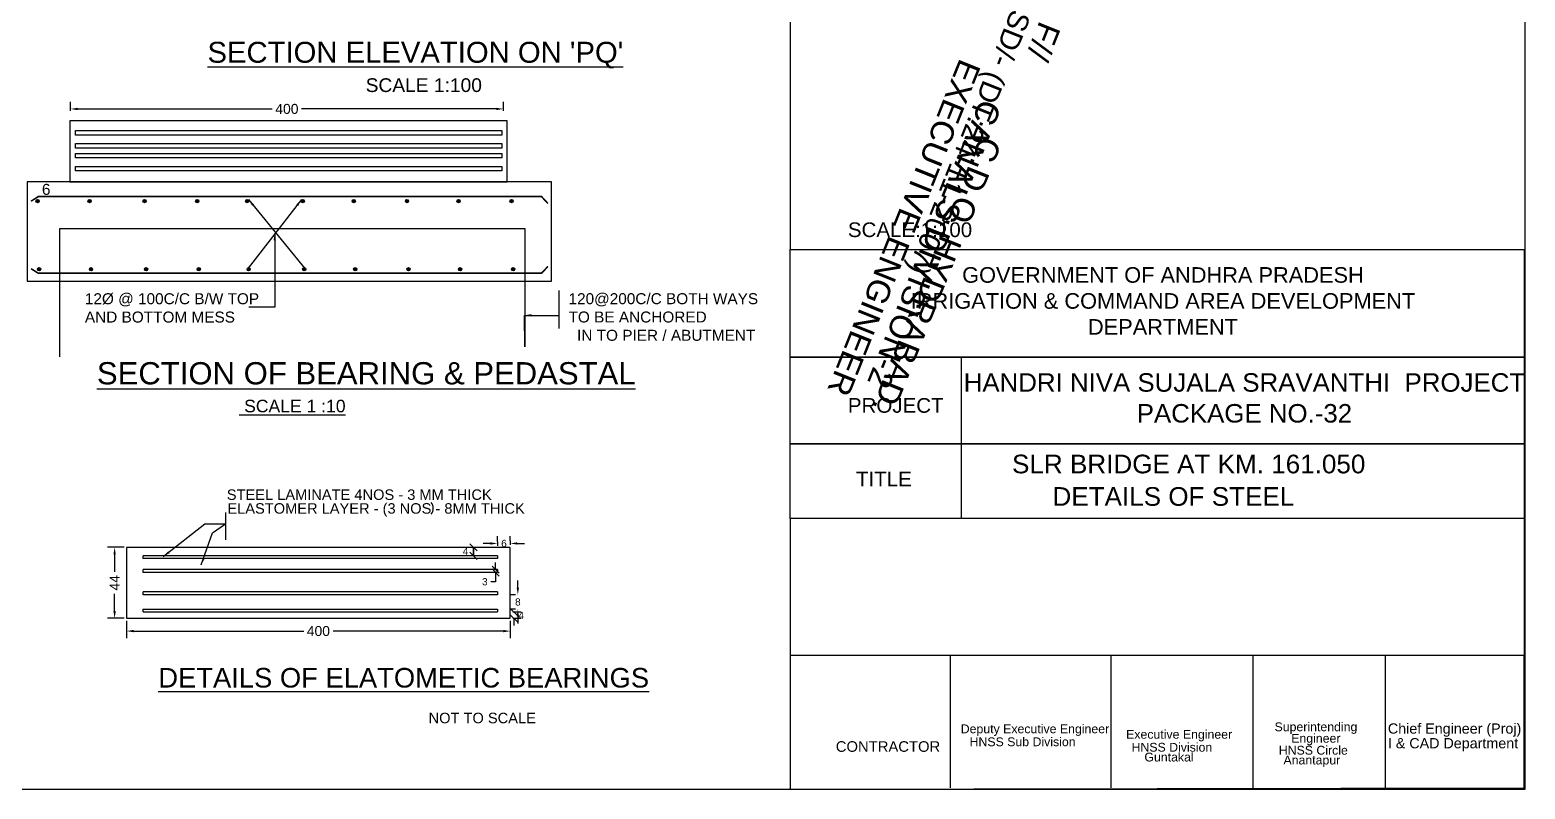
# Model space of a CAD drawing. Header units: inches. Extents: x 20242.6 to 20339.4, y 17527.6 to 17591.9.
# Drawn here: x 20301.82 to 20339.44, y 17527.63 to 17546.74 of the extents above; entities that cross this region are included whole.
import ezdxf

# ---------------------------------------------------------------- set-up
doc = ezdxf.new("R2010")
doc.units = ezdxf.units.IN
doc.header["$MEASUREMENT"] = 0
for name, color, linetype in [('DIMENSION', 255, 'Continuous'), ('DRAWING', 2, 'Continuous'), ('HATCH', 7, 'Continuous'), ('TEXT', 255, 'Continuous'), ('TXT @ 1', 7, 'Continuous')]:
    doc.layers.add(name, color=color, linetype=linetype)
doc.styles.add('Notes', font='arial.ttf', dxfattribs={"height": 0.1})
doc.styles.get("Standard").update_dxf_attribs({"font": 'arial.ttf'})
doc.dimstyles.get("Standard").update_dxf_attribs({"dimtxt": 0.18, "dimasz": 0.18, "dimexe": 0.18, "dimexo": 0.0625, "dimgap": 0.09, "dimtad": 0, "dimtih": 1, "dimtoh": 1, "dimdec": 4, "dimzin": 0, "dimdsep": 46, "dimtxsty": 'Standard', "dimcen": 0.09, "dimadec": 0, "dimazin": 0, "dimtfac": 1, "dimtdec": 4, "dimtofl": 0, "dimtmove": 0, "dimatfit": 3, "dimfxl": 1, "dimtolj": 1, "dimtzin": 0, "dimarcsym": 0})

# ---------------------------------------------------------------- blocks, each defined once
blk = doc.blocks.new('*D129')
at = {"layer": 'Defpoints', "color": 0, "transparency": 16777216}
for p in [(20302.843, 17544.641), (20313.735, 17544.748), (20313.735, 17544.641)]:
    blk.add_point(p, dxfattribs=at)
at = {"layer": 'DIMENSION', "color": 0, "lineweight": -2, "transparency": 16777216}
for p, q in [((20302.843, 17544.703), (20302.843, 17544.928)), ((20313.735, 17544.703), (20313.735, 17544.928)), ((20303.023, 17544.748), (20307.919, 17544.748)), ((20313.555, 17544.748), (20308.66, 17544.748))]:
    blk.add_line(p, q, dxfattribs=at)
at = {"layer": 'DIMENSION', "color": 0, "transparency": 16777216}
for points in [[(20303.023, 17544.778), (20303.023, 17544.718), (20302.843, 17544.748)], [(20313.555, 17544.778), (20313.555, 17544.718), (20313.735, 17544.748)]]:
    blk.add_solid(points, dxfattribs=at)
at = {"layer": 'DIMENSION', "color": 0, "transparency": 16777216, "insert": (20308.289, 17544.748), "char_height": 0.25, "attachment_point": 5}
blk.add_mtext('\\A1;400', dxfattribs=at)
blk = doc.blocks.new('*D135')
at = {"layer": 'Defpoints', "color": 0, "transparency": 16777216}
for p in [(20304.254, 17533.717), (20303.955, 17531.931), (20304.254, 17531.931)]:
    blk.add_point(p, dxfattribs=at)
at = {"layer": 'DIMENSION', "color": 0, "lineweight": -2, "transparency": 16777216}
for p, q in [((20304.191, 17533.717), (20303.775, 17533.717)), ((20303.955, 17533.537), (20303.955, 17533.097)), ((20303.955, 17532.111), (20303.955, 17532.55)), ((20304.191, 17531.931), (20303.775, 17531.931))]:
    blk.add_line(p, q, dxfattribs=at)
at = {"layer": 'DIMENSION', "color": 0, "transparency": 16777216}
for points in [[(20303.925, 17533.537), (20303.985, 17533.537), (20303.955, 17533.717)], [(20303.925, 17532.111), (20303.985, 17532.111), (20303.955, 17531.931)]]:
    blk.add_solid(points, dxfattribs=at)
at = {"layer": 'DIMENSION', "color": 0, "transparency": 16777216, "insert": (20303.955, 17532.824), "char_height": 0.25, "attachment_point": 5, "rotation": 90}
blk.add_mtext('\\A1;44', dxfattribs=at)
blk = doc.blocks.new('*D136')
at = {"layer": 'Defpoints', "color": 0, "transparency": 16777216}
for p in [(20304.254, 17531.931), (20313.911, 17531.931), (20313.911, 17531.609)]:
    blk.add_point(p, dxfattribs=at)
at = {"layer": 'DIMENSION', "color": 0, "lineweight": -2, "transparency": 16777216}
for p, q in [((20304.254, 17531.868), (20304.254, 17531.429)), ((20313.911, 17531.868), (20313.911, 17531.429)), ((20304.434, 17531.609), (20308.712, 17531.609)), ((20313.731, 17531.609), (20309.453, 17531.609))]:
    blk.add_line(p, q, dxfattribs=at)
at = {"layer": 'DIMENSION', "color": 0, "transparency": 16777216}
for points in [[(20304.434, 17531.639), (20304.434, 17531.579), (20304.254, 17531.609)], [(20313.731, 17531.639), (20313.731, 17531.579), (20313.911, 17531.609)]]:
    blk.add_solid(points, dxfattribs=at)
at = {"layer": 'DIMENSION', "color": 0, "transparency": 16777216, "insert": (20309.082, 17531.609), "char_height": 0.25, "attachment_point": 5}
blk.add_mtext('\\A1;400', dxfattribs=at)
blk = doc.blocks.new('_Oblique')
at = {"color": 0, "linetype": 'ByBlock', "lineweight": -2}
blk.add_line((-0.5, -0.5), (0.5, 0.5), dxfattribs=at)
blk = doc.blocks.new('*D133')
at = {"layer": 'Defpoints', "color": 0, "transparency": 16777216}
for p in [(20314.1, 17532.525), (20314.1, 17532.525), (20314.1, 17532.158)]:
    blk.add_point(p, dxfattribs=at)
at = {"layer": 'DIMENSION', "color": 0, "lineweight": -2, "transparency": 16777216}
for p, q in [((20314.1, 17532.705), (20314.1, 17532.885)), ((20314.038, 17532.525), (20313.92, 17532.525)), ((20314.038, 17532.158), (20313.92, 17532.158)), ((20314.1, 17531.978), (20314.1, 17531.798))]:
    blk.add_line(p, q, dxfattribs=at)
at = {"layer": 'DIMENSION', "color": 0, "transparency": 16777216}
for points in [[(20314.07, 17532.705), (20314.13, 17532.705), (20314.1, 17532.525)], [(20314.07, 17531.978), (20314.13, 17531.978), (20314.1, 17532.158)]]:
    blk.add_solid(points, dxfattribs=at)
at = {"layer": 'DIMENSION', "color": 0, "transparency": 16777216, "insert": (20314.1, 17532.341), "char_height": 0.18, "attachment_point": 5}
blk.add_mtext('\\A1;8', dxfattribs=at)
blk = doc.blocks.new('*D134')
at = {"layer": 'Defpoints', "color": 0, "transparency": 16777216}
for p in [(20313.591, 17533.791), (20313.911, 17533.814), (20313.911, 17533.814)]:
    blk.add_point(p, dxfattribs=at)
at = {"layer": 'DIMENSION', "color": 0, "lineweight": -2, "transparency": 16777216}
for p, q in [((20313.591, 17533.853), (20313.591, 17533.994)), ((20313.911, 17533.877), (20313.911, 17533.994)), ((20313.411, 17533.814), (20313.231, 17533.814)), ((20314.091, 17533.814), (20314.271, 17533.814))]:
    blk.add_line(p, q, dxfattribs=at)
at = {"layer": 'DIMENSION', "color": 0, "transparency": 16777216}
for points in [[(20313.411, 17533.844), (20313.411, 17533.784), (20313.591, 17533.814)], [(20314.091, 17533.844), (20314.091, 17533.784), (20313.911, 17533.814)]]:
    blk.add_solid(points, dxfattribs=at)
at = {"layer": 'DIMENSION', "color": 0, "transparency": 16777216, "insert": (20313.751, 17533.814), "char_height": 0.18, "attachment_point": 5}
blk.add_mtext('\\A1;6', dxfattribs=at)

msp = doc.modelspace()

# ---------------------------------------------------------------- hatches: boundary and pattern name
at = {"layer": 'HATCH'}
for points in [[(20302.05661, 17542.42948, 1), (20301.97491, 17542.42948, 1)], [(20303.36411, 17542.42948, 1), (20303.2824, 17542.42948, 1)], [(20304.74968, 17542.42948, 1), (20304.66798, 17542.42948, 1)], [(20306.07402, 17542.42948, 1), (20305.99231, 17542.42948, 1)], [(20307.33047, 17542.42948, 1), (20307.24877, 17542.42948, 1)], [(20308.7289, 17542.42948, 1), (20308.64719, 17542.42948, 1)], [(20310.01247, 17542.42948, 1), (20309.93076, 17542.42948, 1)], [(20311.35171, 17542.42948, 1), (20311.27, 17542.42948, 1)], [(20312.65015, 17542.42948, 1), (20312.56845, 17542.42948, 1)], [(20313.98254, 17542.42948, 1), (20313.90084, 17542.42948, 1)], [(20302.09434, 17540.71349, 1), (20302.01263, 17540.71349, 1)], [(20303.40183, 17540.71349, 1), (20303.32013, 17540.71349, 1)], [(20304.78741, 17540.71349, 1), (20304.7057, 17540.71349, 1)], [(20306.11175, 17540.71349, 1), (20306.03004, 17540.71349, 1)], [(20307.3682, 17540.71349, 1), (20307.2865, 17540.71349, 1)], [(20308.76662, 17540.71349, 1), (20308.68492, 17540.71349, 1)], [(20310.05019, 17540.71349, 1), (20309.96849, 17540.71349, 1)], [(20311.38944, 17540.71349, 1), (20311.30773, 17540.71349, 1)], [(20312.68788, 17540.71349, 1), (20312.60617, 17540.71349, 1)], [(20314.02027, 17540.71349, 1), (20313.93856, 17540.71349, 1)]]:
    msp.add_hatch(color=256, dxfattribs=at).paths.add_polyline_path(points)

# ---------------------------------------------------------------- linework, layer by layer
at = {"layer": 'DIMENSION'}
for p, q in [((20312.92041, 17533.71666), (20312.8028, 17533.71666)), ((20312.9828, 17533.50303), (20312.9828, 17533.71666)), ((20312.92041, 17533.50303), (20312.8028, 17533.50303)), ((20313.52683, 17533.15652), (20313.36022, 17533.15652)), ((20313.54022, 17533.15652), (20313.54022, 17533.33652)), ((20313.52683, 17533.08365), (20313.36022, 17533.08365)), ((20313.54022, 17532.84988), (20313.41854, 17532.84988)), ((20313.54022, 17533.08365), (20313.54022, 17532.84988)), ((20313.97341, 17532.08944), (20314.18101, 17532.08944)), ((20313.97341, 17531.93099), (20314.18101, 17531.93099)), ((20314.00101, 17531.93099), (20314.00101, 17531.75099))]:
    msp.add_line(p, q, dxfattribs=at)
for points in [[(20302.57221, 17538.5101), (20302.57221, 17541.73972), (20314.27711, 17541.73972), (20314.27711, 17538.76561), (20314.27145, 17539.5541)], [(20315.13204, 17540.18059), (20315.13204, 17539.22202)], [(20306.74608, 17534.59145), (20306.74608, 17533.9085)], [(20312.98291, 17533.71666), (20312.98291, 17533.50303)], [(20313.59088, 17533.85312), (20313.59088, 17533.75401)], [(20313.91091, 17533.87651), (20313.91091, 17533.777)]]:
    msp.add_lwpolyline(points, dxfattribs=at)
at = {"layer": 'DIMENSION', "ltscale": 0.02}
for points in [[(20320.94995, 17541.2126), (20339.42091, 17541.2126), (20339.42091, 17538.49899), (20320.94995, 17538.49899)], [(20320.94995, 17538.49899), (20339.42091, 17538.49899), (20339.42091, 17536.31969), (20320.94995, 17536.31969)], [(20320.94995, 17538.49899), (20325.25367, 17538.49899), (20325.25367, 17534.43969), (20320.94995, 17534.43969)], [(20320.94995, 17536.31969), (20339.42091, 17536.31969), (20339.42091, 17534.43969), (20320.94995, 17534.43969)], [(20320.94995, 17527.63281), (20339.42091, 17527.66677), (20339.42091, 17530.9956), (20320.94995, 17530.9956)]]:
    msp.add_lwpolyline(points, close=True, dxfattribs=at)
for points in [[(20339.42091, 17535.53275), (20339.42091, 17530.9956)], [(20320.94995, 17534.43969), (20320.94995, 17530.9956)], [(20324.98061, 17530.9956), (20324.98061, 17527.66677)], [(20329.02127, 17530.9956), (20329.02127, 17527.66677)], [(20332.59518, 17530.9956), (20332.59518, 17527.66677)], [(20335.92126, 17530.9956), (20335.92126, 17527.66677)]]:
    msp.add_lwpolyline(points, dxfattribs=at)
at = {"layer": 'DRAWING'}
for p, q in [((20313.59088, 17533.43492), (20304.66563, 17533.43492)), ((20304.66563, 17532.15754), (20313.59088, 17532.15754))]:
    msp.add_line(p, q, dxfattribs=at)
for points in [[(20339.4431, 17591.91388), (20242.62044, 17591.91388), (20242.62044, 17527.63281), (20339.4431, 17527.63281)], [(20302.82371, 17542.91054), (20313.83469, 17542.91054), (20313.83469, 17544.45058), (20302.82371, 17544.45058), (20302.82371, 17542.91054)], [(20302.96944, 17544.20332), (20313.6932, 17544.20332), (20313.6932, 17544.0924), (20302.96944, 17544.0924)], [(20302.96944, 17543.87647), (20313.6932, 17543.87647), (20313.6932, 17543.76555), (20302.96944, 17543.76555)], [(20302.96944, 17543.62612), (20313.6932, 17543.62612), (20313.6932, 17543.5152), (20302.96944, 17543.5152)], [(20302.96944, 17543.29927), (20313.6932, 17543.29927), (20313.6932, 17543.18835), (20302.96944, 17543.18835)], [(20301.7572, 17540.41104), (20314.94665, 17540.41104), (20314.94665, 17542.9131), (20301.7572, 17542.9131)], [(20313.91091, 17533.71666), (20304.25374, 17533.71666), (20304.25374, 17531.93099), (20313.91091, 17531.93099)]]:
    msp.add_lwpolyline(points, close=True, dxfattribs=at)
for points in [[(20320.94995, 17591.91388), (20320.94995, 17541.2126)], [(20304.66409, 17533.15652), (20304.66409, 17533.08365)], [(20304.66563, 17533.50303), (20304.66563, 17533.43492)], [(20313.59088, 17533.50303), (20304.67045, 17533.50303)], [(20313.58933, 17533.15652), (20304.67045, 17533.15652)], [(20313.58933, 17533.15652), (20313.58933, 17533.08365)], [(20313.59088, 17533.50303), (20313.59088, 17533.43492)], [(20313.58933, 17533.08365), (20304.67045, 17533.08365)], [(20304.66409, 17532.59784), (20304.66409, 17532.52497)], [(20313.58933, 17532.59784), (20304.67045, 17532.59784)], [(20313.58933, 17532.52497), (20304.67045, 17532.52497)], [(20313.58933, 17532.59784), (20313.58933, 17532.52497)], [(20304.66563, 17532.15754), (20304.66563, 17532.08944)], [(20304.67045, 17532.08944), (20313.59088, 17532.08944)], [(20313.59088, 17532.15754), (20313.59088, 17532.08944)]]:
    msp.add_lwpolyline(points, dxfattribs=at)
at = {"layer": 'DRAWING', "const_width": 0.04}
for points in [[(20301.85095, 17542.42656), (20302.03396, 17542.54236), (20314.6967, 17542.54236), (20314.85803, 17542.3688)], [(20301.85095, 17540.72963), (20302.03396, 17540.61383), (20314.6967, 17540.61383), (20314.85803, 17540.7874)]]:
    msp.add_lwpolyline(points, dxfattribs=at)
at = {"layer": 'DRAWING'}
for centre in [(20302.01576, 17542.42948), (20303.32325, 17542.42948), (20304.70883, 17542.42948), (20306.03317, 17542.42948), (20307.28962, 17542.42948), (20308.68804, 17542.42948), (20309.97161, 17542.42948), (20311.31086, 17542.42948), (20312.6093, 17542.42948), (20313.94169, 17542.42948), (20302.05349, 17540.71349), (20303.36098, 17540.71349), (20304.74656, 17540.71349), (20306.07089, 17540.71349), (20307.32735, 17540.71349), (20308.72577, 17540.71349), (20310.00934, 17540.71349), (20311.34858, 17540.71349), (20312.64703, 17540.71349), (20313.97942, 17540.71349)]:
    msp.add_circle(centre, 0.04085, dxfattribs=at)
at = {"layer": 'TEXT'}
msp.add_arc((20311.70791, 17534.69873), 0.26214, 325.146262, 34.853738, dxfattribs=at)

# ---------------------------------------------------------------- block references
at = {"layer": 'DIMENSION', "xscale": 0.180000000000291, "yscale": 0.180000000000291, "zscale": 0.180000000000291}
for p, rotation in [((20312.9828, 17533.71666), 90), ((20312.9828, 17533.50303), 270), ((20313.54022, 17533.15652), 270), ((20313.54022, 17533.08365), 90), ((20314.00101, 17532.08944), 270), ((20314.00101, 17531.93099), 90)]:
    msp.add_blockref('_Oblique', p, dxfattribs=dict(at, rotation=rotation))

# ---------------------------------------------------------------- texts
at = {"layer": 'DIMENSION', "char_height": 0.18, "attachment_point": 5}
for s, insert in [('4', (20312.78419, 17533.61728)), ('\\A1;3', (20313.2696, 17532.84988)), ('\\A1;4', (20314.18339, 17532.00202))]:
    msp.add_mtext(s, dxfattribs=dict(at, insert=insert))
at = {"layer": 'DRAWING'}
msp.add_text('6', height=0.27648, dxfattribs=at).set_placement((20302.12545, 17542.58627))
at = {"layer": 'TEXT'}
for s, height, p in [("%%USECTION ELEVATION ON 'PQ'", 0.5268042, (20306.29118, 17545.91079)), ('SCALE 1:100', 0.3456, (20310.27136, 17545.1744)), ('%%USECTION OF BEARING & PEDASTAL', 0.5597295, (20303.50869, 17537.81715)), ('%%U SCALE 1 :10', 0.3160825, (20307.09062, 17537.11433)), ('SLR BRIDGE AT KM. 161.050 ', 0.4693502, (20326.53426, 17535.57903)), ('STEEL LAMINATE 4NOS - 3 MM THICK', 0.2634021, (20306.7778, 17534.91075)), ('ELASTOMER LAYER - (3 NOS - 8MM THICK', 0.2634021, (20306.79225, 17534.56385)), ('%%UDETAILS OF ELATOMETIC BEARINGS', 0.492562, (20305.0544, 17530.18855)), ('NOT TO SCALE', 0.2634021, (20311.85476, 17529.29036)), ('Deputy Executive Engineer', 0.221653, (20325.24339, 17529.0382)), (' Executive Engineer', 0.221653, (20329.31826, 17528.9007)), ('Superintending ', 0.221653, (20333.13942, 17529.08937)), ('Chief Engineer (Proj)', 0.2574249, (20335.99064, 17529.02823)), ('HNSS Sub Division', 0.221653, (20325.46652, 17528.71236)), ('HNSS Division', 0.221653, (20329.54139, 17528.57485)), ('HNSS Circle', 0.221653, (20333.24587, 17528.50007)), ('I & CAD Department', 0.2574249, (20335.99072, 17528.65919)), ('Guntakal', 0.221653, (20329.86457, 17528.3282)), ('Anantapur', 0.221653, (20333.3633, 17528.25341))]:
    msp.add_text(s, height=height, dxfattribs=at).set_placement(p)
at = {"layer": 'TEXT', "color": 7}
for s, insert, char_height, width, attachment_point in [('\\pt2.95537;SCALE:1:100', (20322.40395, 17541.89383), 0.3694216, 4.1683076, 1), ('GOVERNMENT OF ANDHRA PRADESH\\PIRRIGATION & COMMAND AREA DEVELOPMENT DEPARTMENT', (20330.33125, 17539.91754), 0.3921828, 15.073837, 5), ('PROJECT', (20322.40395, 17537.47262), 0.369422, 3.0023888, 1), ('TITLE', (20322.60791, 17535.62006), 0.369422, 3.0023888, 1), ('\\PCONTRACTOR', (20322.09999, 17528.92493), 0.266684, 3.9703828, 4)]:
    msp.add_mtext(s, dxfattribs=dict(at, insert=insert, char_height=char_height, width=width, attachment_point=attachment_point))
at = {"layer": 'TEXT'}
for s, insert, char_height, width, attachment_point in [('12{\\fArial|b0|i0|c0|p32;Ø @ }100C/C B/W TOP\\PAND BOTTOM MESS', (20303.20672, 17540.11063), 0.27648, 4.7980421, 1), ('120{\\fArial|b0|i0|c0|p32;@}200C/C BOTH WAYS\\PTO BE ANCHORED\\P  IN TO PIER / ABUTMENT', (20315.37538, 17540.11206), 0.27648, 4.7980421, 1), ('HANDRI NIVA SUJALA SRAVANTHI  PROJECT\\PPACKAGE NO.-32', (20332.38126, 17538.09799), 0.4654713, 19.948769, 2), ('DETAILS OF STEEL', (20327.55174, 17535.23153), 0.4693502, 15.8640369, 1), ('Engineer', (20333.55828, 17529.02276), 0.221653, 1.2802048, 1)]:
    msp.add_mtext(s, dxfattribs=dict(at, insert=insert, char_height=char_height, width=width, attachment_point=attachment_point))
at = {"layer": 'TXT @ 1', "style": 'Notes'}
for s, height, p in [('//T.C.F//', 0.5775, (20327.96645, 17548.81888)), ('SD/- (DT:24-11-2007)', 0.525, (20326.5314, 17547.28554)), ('EXECUTIVE ENGINEER', 0.5775, (20325.22302, 17546.04013)), ('EXECUTIVE ENGINEER', 0.5775, (20325.22524, 17546.04522)), ('CANALS DIVISION-2', 0.5775, (20325.7454, 17545.02741)), ('CANALS DIVISION-2', 0.5775, (20325.74762, 17545.0325)), ('C.D.O, HYDRABAD.', 0.5775, (20325.74592, 17544.09816)), ('C.D.O, HYDRABAD.', 0.5775, (20325.74814, 17544.10325))]:
    msp.add_text(s, height=height, rotation=248.185399, dxfattribs=at).set_placement(p)

# ---------------------------------------------------------------- dimensions: what is measured, and where the dimension line sits
at = {"layer": 'DIMENSION'}
for base, p1, p2, picture, middle in [((20313.73533, 17544.74815), (20302.84343, 17544.64098), (20313.73533, 17544.64098), '*D129', (20308.28938, 17544.74815)), ((20313.91091, 17531.60875), (20304.25374, 17531.93099), (20313.91091, 17531.93099), '*D136', (20309.08232, 17531.60875))]:
    dim = msp.add_linear_dim(base=base, p1=p1, p2=p2, text='400', dimstyle='Standard', override={"dimtxt": 0.25}, dxfattribs=at)
    dim.commit()
    dim.dimension.update_dxf_attribs({"geometry": picture, "text_midpoint": middle})
dim = msp.add_linear_dim(base=(20313.91091, 17533.81401), p1=(20313.59088, 17533.79062), p2=(20313.91091, 17533.81401), text='6', dimstyle='Standard', dxfattribs=at)
dim.commit()
dim.dimension.update_dxf_attribs({"geometry": '*D134', "text_midpoint": (20313.75089, 17533.81401)})
dim = msp.add_linear_dim(base=(20303.95467, 17531.93099), p1=(20304.25374, 17533.71666), p2=(20304.25374, 17531.93099), angle=90, text='44', dimstyle='Standard', override={"dimtxt": 0.25}, dxfattribs=at)
dim.commit()
dim.dimension.update_dxf_attribs({"geometry": '*D135', "text_midpoint": (20303.95467, 17532.82383), "text_rotation": 90})
dim = msp.add_aligned_dim(p1=(20314.10045, 17532.15754), p2=(20314.10045, 17532.52497), distance=0, text='8', dimstyle='Standard', dxfattribs=at)
dim.commit()
dim.dimension.update_dxf_attribs({"geometry": '*D133', "text_midpoint": (20314.10045, 17532.34125)})

# ---------------------------------------------------------------- leaders
for points in [[(20308.66016, 17542.468), (20307.31252, 17540.74364)], [(20307.32225, 17542.47207), (20308.74222, 17540.73563)], [(20307.98369, 17541.6255), (20307.98369, 17539.76129), (20307.32758, 17539.76129)], [(20314.26427, 17539.55462), (20315.13204, 17539.55462)], [(20306.13441, 17533.27254), (20306.41386, 17534.07976), (20306.74608, 17534.30547)]]:
    msp.add_leader(points, dimstyle='Standard', override={"dimgap": 0.09, "dimtad": 0}, dxfattribs=at)
msp.add_leader([(20305.17993, 17533.48403), (20306.22453, 17534.30547), (20306.74828, 17534.30547)], dimstyle='Standard', dxfattribs=at)

doc.saveas('drawing.dxf')
